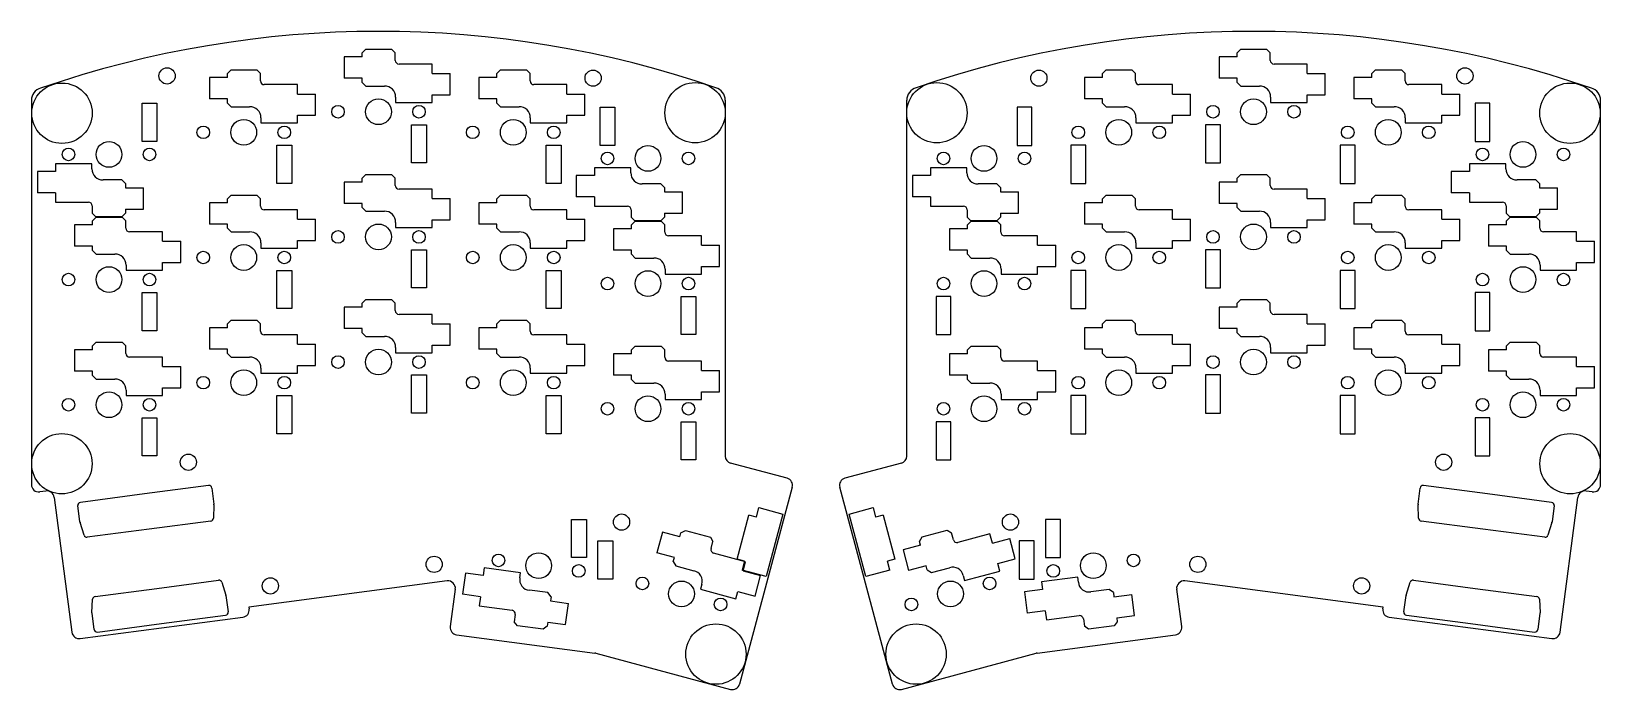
# Model space of a CAD drawing. Extents: x 27 to 240, y -143 to -54.
import ezdxf

# ---------------------------------------------------------------- set-up
doc = ezdxf.new("R2010")
doc.units = 0
doc.layers.add('BLACK', color=7, linetype='CONTINUOUS')

msp = doc.modelspace()

# ---------------------------------------------------------------- linework, layer by layer
at = {"layer": 'BLACK', "linetype": 'CONTINUOUS'}
for p, q in [((72.090122, -56.987962), (69.641322, -56.987962)), ((69.641322, -56.987962), (69.641322, -59.883562)), ((72.090122, -56.450762), (72.590122, -55.950762)), ((72.090122, -56.987962), (72.090122, -56.450762)), ((72.590122, -55.950762), (76.098122, -55.950762)), ((76.098122, -55.950762), (76.598122, -56.450762)), ((76.598122, -57.450762), (76.598122, -56.450762)), ((190.925184, -56.987962), (188.476384, -56.987962)), ((188.476384, -56.987962), (188.476384, -59.883562)), ((190.925184, -56.450762), (191.425184, -55.950762)), ((190.925184, -56.987962), (190.925184, -56.450762)), ((191.425184, -55.950762), (194.933184, -55.950762)), ((194.933184, -55.950762), (195.433184, -56.450762)), ((195.433184, -57.450762), (195.433184, -56.450762)), ((53.790322, -59.250762), (54.290322, -58.750762)), ((53.790322, -59.787962), (53.790322, -59.250762)), ((54.290322, -58.750762), (57.798322, -58.750762)), ((57.798322, -58.750762), (58.298322, -59.250762)), ((58.298322, -60.250762), (58.298322, -59.250762)), ((81.598122, -57.950762), (77.098122, -57.950762)), ((81.598122, -59.223162), (81.598122, -57.950762)), ((81.598122, -59.223162), (84.046922, -59.223162)), ((84.046922, -62.118762), (84.046922, -59.223162)), ((90.389922, -59.250562), (90.889922, -58.750562)), ((90.389922, -59.787762), (90.389922, -59.250562)), ((90.889922, -58.750562), (94.397922, -58.750562)), ((94.397922, -58.750562), (94.897922, -59.250562)), ((94.897922, -60.250562), (94.897922, -59.250562)), ((172.625384, -59.250562), (173.125384, -58.750562)), ((172.625384, -59.787762), (172.625384, -59.250562)), ((173.125384, -58.750562), (176.633384, -58.750562)), ((176.633384, -58.750562), (177.133384, -59.250562)), ((177.133384, -60.250562), (177.133384, -59.250562)), ((200.433184, -57.950762), (195.933184, -57.950762)), ((200.433184, -59.223162), (200.433184, -57.950762)), ((200.433184, -59.223162), (202.881984, -59.223162)), ((202.881984, -62.118762), (202.881984, -59.223162)), ((209.224984, -59.250762), (209.724984, -58.750762)), ((209.224984, -59.787962), (209.224984, -59.250762)), ((209.724984, -58.750762), (213.232984, -58.750762)), ((213.232984, -58.750762), (213.732984, -59.250762)), ((213.732984, -60.250762), (213.732984, -59.250762)), ((53.790322, -59.787962), (51.341522, -59.787962)), ((51.341522, -59.787962), (51.341522, -62.683562)), ((63.298322, -60.750762), (58.798322, -60.750762)), ((63.298322, -62.023162), (63.298322, -60.750762)), ((72.090122, -59.883562), (69.641322, -59.883562)), ((72.090122, -60.458762), (72.090122, -59.883562)), ((72.090122, -60.458762), (72.590122, -60.958762)), ((72.590122, -60.958762), (75.106122, -60.958762)), ((90.389922, -59.787762), (87.941122, -59.787762)), ((87.941122, -59.787762), (87.941122, -62.683362)), ((99.897922, -60.750562), (95.397922, -60.750562)), ((99.897922, -62.022962), (99.897922, -60.750562)), ((172.625384, -59.787762), (170.176584, -59.787762)), ((170.176584, -59.787762), (170.176584, -62.683362)), ((182.133384, -60.750562), (177.633384, -60.750562)), ((182.133384, -62.022962), (182.133384, -60.750562)), ((190.925184, -59.883562), (188.476384, -59.883562)), ((190.925184, -60.458762), (190.925184, -59.883562)), ((190.925184, -60.458762), (191.425184, -60.958762)), ((191.425184, -60.958762), (193.941184, -60.958762)), ((209.224984, -59.787962), (206.776184, -59.787962)), ((206.776184, -59.787962), (206.776184, -62.683562)), ((218.732984, -60.750762), (214.232984, -60.750762)), ((218.732984, -62.023162), (218.732984, -60.750762)), ((27.17178, -62.880072), (27.17178, -115.072025)), ((42.197722, -68.471281), (42.197722, -63.289681)), ((42.197722, -63.289681), (44.229722, -63.289681)), ((44.229722, -63.289681), (44.229722, -68.471281)), ((53.790322, -62.683562), (51.341522, -62.683562)), ((53.790322, -63.258762), (53.790322, -62.683562)), ((53.790322, -63.258762), (54.290322, -63.758762)), ((54.290322, -63.758762), (56.806322, -63.758762)), ((63.298322, -62.023162), (65.747122, -62.023162)), ((65.747122, -64.918762), (65.747122, -62.023162)), ((76.630122, -62.458762), (76.630122, -63.158762)), ((76.630122, -63.158762), (81.598122, -63.158762)), ((81.598122, -63.158762), (81.598122, -62.118762)), ((81.598122, -62.118762), (84.046922, -62.118762)), ((90.389922, -62.683362), (87.941122, -62.683362)), ((90.389922, -63.258562), (90.389922, -62.683362)), ((90.389922, -63.258562), (90.889922, -63.758562)), ((90.889922, -63.758562), (93.405922, -63.758562)), ((99.897922, -62.022962), (102.346722, -62.022962)), ((102.346722, -64.918562), (102.346722, -62.022962)), ((104.396922, -69.010562), (104.396922, -63.828962)), ((104.396922, -63.828962), (106.428922, -63.828962)), ((106.428922, -63.828962), (106.428922, -69.010562)), ((121.395444, -62.880072), (121.395444, -111.193531)), ((146.066662, -111.193531), (146.066662, -62.880072)), ((163.065184, -63.828962), (161.033184, -63.828962)), ((161.033184, -63.828962), (161.033184, -69.010562)), ((163.065184, -69.010562), (163.065184, -63.828962)), ((172.625384, -62.683362), (170.176584, -62.683362)), ((172.625384, -63.258562), (172.625384, -62.683362)), ((172.625384, -63.258562), (173.125384, -63.758562)), ((173.125384, -63.758562), (175.641384, -63.758562)), ((182.133384, -62.022962), (184.582184, -62.022962)), ((184.582184, -64.918562), (184.582184, -62.022962)), ((195.465184, -62.458762), (195.465184, -63.158762)), ((195.465184, -63.158762), (200.433184, -63.158762)), ((200.433184, -63.158762), (200.433184, -62.118762)), ((200.433184, -62.118762), (202.881984, -62.118762)), ((209.224984, -62.683562), (206.776184, -62.683562)), ((209.224984, -63.258762), (209.224984, -62.683562)), ((209.224984, -63.258762), (209.724984, -63.758762)), ((209.724984, -63.758762), (212.240984, -63.758762)), ((218.732984, -62.023162), (221.181784, -62.023162)), ((221.181784, -64.918762), (221.181784, -62.023162)), ((225.264384, -63.289681), (223.232384, -63.289681)), ((223.232384, -63.289681), (223.232384, -68.471281)), ((225.264384, -68.471281), (225.264384, -63.289681)), ((240.290326, -115.072025), (240.290326, -62.880072)), ((58.330322, -65.258762), (58.330322, -65.958762)), ((58.330322, -65.958762), (63.298322, -65.958762)), ((63.298322, -65.958762), (63.298322, -64.918762)), ((63.298322, -64.918762), (65.747122, -64.918762)), ((94.929922, -65.258562), (94.929922, -65.958562)), ((94.929922, -65.958562), (99.897922, -65.958562)), ((99.897922, -65.958562), (99.897922, -64.918562)), ((99.897922, -64.918562), (102.346722, -64.918562)), ((177.165384, -65.258562), (177.165384, -65.958562)), ((177.165384, -65.958562), (182.133384, -65.958562)), ((182.133384, -65.958562), (182.133384, -64.918562)), ((182.133384, -64.918562), (184.582184, -64.918562)), ((213.764984, -65.258762), (213.764984, -65.958762)), ((213.764984, -65.958762), (218.732984, -65.958762)), ((218.732984, -65.958762), (218.732984, -64.918762)), ((218.732984, -64.918762), (221.181784, -64.918762)), ((78.797322, -66.189362), (80.829322, -66.189362)), ((78.797322, -71.370962), (78.797322, -66.189362)), ((80.829322, -66.189362), (80.829322, -71.370962)), ((188.664784, -66.189362), (186.632784, -66.189362)), ((186.632784, -66.189362), (186.632784, -71.370962)), ((188.664784, -71.370962), (188.664784, -66.189362)), ((44.229722, -68.471281), (42.197722, -68.471281)), ((60.497522, -68.989362), (62.529522, -68.989362)), ((60.497522, -74.170962), (60.497522, -68.989362)), ((62.529522, -68.989362), (62.529522, -74.170962)), ((97.097322, -68.989162), (99.129322, -68.989162)), ((97.097322, -74.170762), (97.097322, -68.989162)), ((99.129322, -68.989162), (99.129322, -74.170762)), ((106.428922, -69.010562), (104.396922, -69.010562)), ((161.033184, -69.010562), (163.065184, -69.010562)), ((170.364784, -68.989162), (168.332784, -68.989162)), ((168.332784, -68.989162), (168.332784, -74.170762)), ((170.364784, -74.170762), (170.364784, -68.989162)), ((206.964584, -68.989362), (204.932584, -68.989362)), ((204.932584, -68.989362), (204.932584, -74.170962)), ((206.964584, -74.170962), (206.964584, -68.989362)), ((223.232384, -68.471281), (225.264384, -68.471281)), ((35.397322, -71.501562), (30.429322, -71.501562)), ((30.429322, -71.501562), (30.429322, -72.541562)), ((35.397322, -72.201562), (35.397322, -71.501562)), ((80.829322, -71.370962), (78.797322, -71.370962)), ((108.596522, -72.041162), (103.628522, -72.041162)), ((103.628522, -72.041162), (103.628522, -73.081162)), ((108.596522, -72.741162), (108.596522, -72.041162)), ((154.232384, -72.041162), (149.264384, -72.041162)), ((149.264384, -72.041162), (149.264384, -73.081162)), ((154.232384, -72.741162), (154.232384, -72.041162)), ((186.632784, -71.370962), (188.664784, -71.370962)), ((227.431584, -71.501562), (222.463584, -71.501562)), ((222.463584, -71.501562), (222.463584, -72.541562)), ((227.431584, -72.201562), (227.431584, -71.501562)), ((30.429322, -72.541562), (27.980522, -72.541562)), ((27.980522, -72.541562), (27.980522, -75.437162)), ((39.437322, -73.701562), (36.921322, -73.701562)), ((39.937322, -74.201562), (39.437322, -73.701562)), ((39.937322, -74.201562), (39.937322, -74.776762)), ((62.529522, -74.170962), (60.497522, -74.170962)), ((72.090122, -73.987962), (69.641322, -73.987962)), ((69.641322, -73.987962), (69.641322, -76.883562)), ((72.090122, -73.450762), (72.590122, -72.950762)), ((72.090122, -73.987962), (72.090122, -73.450762)), ((72.590122, -72.950762), (76.098122, -72.950762)), ((76.098122, -72.950762), (76.598122, -73.450762)), ((76.598122, -74.450762), (76.598122, -73.450762)), ((99.129322, -74.170762), (97.097322, -74.170762)), ((103.628522, -73.081162), (101.179722, -73.081162)), ((101.179722, -73.081162), (101.179722, -75.976762)), ((112.636522, -74.241162), (110.120522, -74.241162)), ((113.136522, -74.741162), (112.636522, -74.241162)), ((149.264384, -73.081162), (146.815584, -73.081162)), ((146.815584, -73.081162), (146.815584, -75.976762)), ((158.272384, -74.241162), (155.756384, -74.241162)), ((158.772384, -74.741162), (158.272384, -74.241162)), ((168.332784, -74.170762), (170.364784, -74.170762)), ((190.925184, -73.987962), (188.476384, -73.987962)), ((188.476384, -73.987962), (188.476384, -76.883562)), ((190.925184, -73.450762), (191.425184, -72.950762)), ((190.925184, -73.987962), (190.925184, -73.450762)), ((191.425184, -72.950762), (194.933184, -72.950762)), ((194.933184, -72.950762), (195.433184, -73.450762)), ((195.433184, -74.450762), (195.433184, -73.450762)), ((204.932584, -74.170962), (206.964584, -74.170962)), ((222.463584, -72.541562), (220.014784, -72.541562)), ((220.014784, -72.541562), (220.014784, -75.437162)), ((231.471584, -73.701562), (228.955584, -73.701562)), ((231.971584, -74.201562), (231.471584, -73.701562)), ((231.971584, -74.201562), (231.971584, -74.776762)), ((30.429322, -75.437162), (27.980522, -75.437162)), ((30.429322, -75.437162), (30.429322, -76.709562)), ((30.429322, -76.709562), (34.929322, -76.709562)), ((39.937322, -74.776762), (42.386122, -74.776762)), ((42.386122, -77.672362), (42.386122, -74.776762)), ((53.790322, -76.250762), (54.290322, -75.750762)), ((53.790322, -76.787962), (53.790322, -76.250762)), ((54.290322, -75.750762), (57.798322, -75.750762)), ((57.798322, -75.750762), (58.298322, -76.250762)), ((58.298322, -77.250762), (58.298322, -76.250762)), ((81.598122, -74.950762), (77.098122, -74.950762)), ((81.598122, -76.223162), (81.598122, -74.950762)), ((81.598122, -76.223162), (84.046922, -76.223162)), ((84.046922, -79.118762), (84.046922, -76.223162)), ((90.389922, -76.250762), (90.889922, -75.750762)), ((90.389922, -76.787962), (90.389922, -76.250762)), ((90.889922, -75.750762), (94.397922, -75.750762)), ((94.397922, -75.750762), (94.897922, -76.250762)), ((94.897922, -77.250762), (94.897922, -76.250762)), ((103.628522, -75.976762), (101.179722, -75.976762)), ((103.628522, -75.976762), (103.628522, -77.249162)), ((113.136522, -74.741162), (113.136522, -75.316362)), ((113.136522, -75.316362), (115.585322, -75.316362)), ((115.585322, -78.211962), (115.585322, -75.316362)), ((149.264384, -75.976762), (146.815584, -75.976762)), ((149.264384, -75.976762), (149.264384, -77.249162)), ((158.772384, -74.741162), (158.772384, -75.316362)), ((158.772384, -75.316362), (161.221184, -75.316362)), ((161.221184, -78.211962), (161.221184, -75.316362)), ((172.625384, -76.250762), (173.125384, -75.750762)), ((172.625384, -76.787962), (172.625384, -76.250762)), ((173.125384, -75.750762), (176.633384, -75.750762)), ((176.633384, -75.750762), (177.133384, -76.250762)), ((177.133384, -77.250762), (177.133384, -76.250762)), ((200.433184, -74.950762), (195.933184, -74.950762)), ((200.433184, -76.223162), (200.433184, -74.950762)), ((200.433184, -76.223162), (202.881984, -76.223162)), ((202.881984, -79.118762), (202.881984, -76.223162)), ((209.224984, -76.250762), (209.724984, -75.750762)), ((209.224984, -76.787962), (209.224984, -76.250762)), ((209.724984, -75.750762), (213.232984, -75.750762)), ((213.232984, -75.750762), (213.732984, -76.250762)), ((213.732984, -77.250762), (213.732984, -76.250762)), ((222.463584, -75.437162), (220.014784, -75.437162)), ((222.463584, -75.437162), (222.463584, -76.709562)), ((222.463584, -76.709562), (226.963584, -76.709562)), ((231.971584, -74.776762), (234.420384, -74.776762)), ((234.420384, -77.672362), (234.420384, -74.776762)), ((35.429322, -77.209562), (35.429322, -78.209562)), ((35.929322, -78.709562), (35.429322, -78.209562)), ((35.490522, -79.250562), (35.990522, -78.750562)), ((39.437322, -78.709562), (35.929322, -78.709562)), ((35.990522, -78.750562), (39.498522, -78.750562)), ((39.937322, -78.209562), (39.437322, -78.709562)), ((39.498522, -78.750562), (39.998522, -79.250562)), ((39.937322, -77.672362), (42.386122, -77.672362)), ((39.937322, -77.672362), (39.937322, -78.209562)), ((53.790322, -76.787962), (51.341522, -76.787962)), ((51.341522, -76.787962), (51.341522, -79.683562)), ((63.298322, -77.750762), (58.798322, -77.750762)), ((63.298322, -79.023162), (63.298322, -77.750762)), ((72.090122, -76.883562), (69.641322, -76.883562)), ((72.090122, -77.458762), (72.090122, -76.883562)), ((72.090122, -77.458762), (72.590122, -77.958762)), ((72.590122, -77.958762), (75.106122, -77.958762)), ((90.389922, -76.787962), (87.941122, -76.787962)), ((87.941122, -76.787962), (87.941122, -79.683562)), ((99.897922, -77.750762), (95.397922, -77.750762)), ((99.897922, -79.023162), (99.897922, -77.750762)), ((103.628522, -77.249162), (108.128522, -77.249162)), ((108.628522, -77.749162), (108.628522, -78.749162)), ((109.128522, -79.249162), (108.628522, -78.749162)), ((113.136522, -78.749162), (112.636522, -79.249162)), ((113.136522, -78.211962), (115.585322, -78.211962)), ((113.136522, -78.211962), (113.136522, -78.749162)), ((149.264384, -77.249162), (153.764384, -77.249162)), ((154.264384, -77.749162), (154.264384, -78.749162)), ((154.764384, -79.249162), (154.264384, -78.749162)), ((158.772384, -78.749162), (158.272384, -79.249162)), ((158.772384, -78.211962), (161.221184, -78.211962)), ((158.772384, -78.211962), (158.772384, -78.749162)), ((172.625384, -76.787962), (170.176584, -76.787962)), ((170.176584, -76.787962), (170.176584, -79.683562)), ((182.133384, -77.750762), (177.633384, -77.750762)), ((182.133384, -79.023162), (182.133384, -77.750762)), ((190.925184, -76.883562), (188.476384, -76.883562)), ((190.925184, -77.458762), (190.925184, -76.883562)), ((190.925184, -77.458762), (191.425184, -77.958762)), ((191.425184, -77.958762), (193.941184, -77.958762)), ((209.224984, -76.787962), (206.776184, -76.787962)), ((206.776184, -76.787962), (206.776184, -79.683562)), ((218.732984, -77.750762), (214.232984, -77.750762)), ((218.732984, -79.023162), (218.732984, -77.750762)), ((227.463584, -77.209562), (227.463584, -78.209562)), ((227.963584, -78.709562), (227.463584, -78.209562)), ((227.524784, -79.250562), (228.024784, -78.750562)), ((231.471584, -78.709562), (227.963584, -78.709562)), ((228.024784, -78.750562), (231.532784, -78.750562)), ((231.971584, -78.209562), (231.471584, -78.709562)), ((231.532784, -78.750562), (232.032784, -79.250562)), ((231.971584, -77.672362), (234.420384, -77.672362)), ((231.971584, -77.672362), (231.971584, -78.209562)), ((35.490522, -79.787762), (33.041722, -79.787762)), ((33.041722, -79.787762), (33.041722, -82.683362)), ((35.490522, -79.787762), (35.490522, -79.250562)), ((39.998522, -80.250562), (39.998522, -79.250562)), ((44.998522, -80.750562), (40.498522, -80.750562)), ((44.998522, -82.022962), (44.998522, -80.750562)), ((53.790322, -79.683562), (51.341522, -79.683562)), ((53.790322, -80.258762), (53.790322, -79.683562)), ((53.790322, -80.258762), (54.290322, -80.758762)), ((54.290322, -80.758762), (56.806322, -80.758762)), ((63.298322, -79.023162), (65.747122, -79.023162)), ((65.747122, -81.918762), (65.747122, -79.023162)), ((76.630122, -79.458762), (76.630122, -80.158762)), ((76.630122, -80.158762), (81.598122, -80.158762)), ((81.598122, -80.158762), (81.598122, -79.118762)), ((81.598122, -79.118762), (84.046922, -79.118762)), ((90.389922, -79.683562), (87.941122, -79.683562)), ((90.389922, -80.258762), (90.389922, -79.683562)), ((90.389922, -80.258762), (90.889922, -80.758762)), ((90.889922, -80.758762), (93.405922, -80.758762)), ((99.897922, -79.023162), (102.346722, -79.023162)), ((102.346722, -81.918762), (102.346722, -79.023162)), ((108.689722, -80.327562), (106.240922, -80.327562)), ((106.240922, -80.327562), (106.240922, -83.223162)), ((108.689722, -79.790362), (109.189722, -79.290362)), ((108.689722, -80.327562), (108.689722, -79.790362)), ((112.636522, -79.249162), (109.128522, -79.249162)), ((109.189722, -79.290362), (112.697722, -79.290362)), ((112.697722, -79.290362), (113.197722, -79.790362)), ((113.197722, -80.790362), (113.197722, -79.790362)), ((154.325584, -80.327562), (151.876784, -80.327562)), ((151.876784, -80.327562), (151.876784, -83.223162)), ((154.325584, -79.790362), (154.825584, -79.290362)), ((154.325584, -80.327562), (154.325584, -79.790362)), ((158.272384, -79.249162), (154.764384, -79.249162)), ((154.825584, -79.290362), (158.333584, -79.290362)), ((158.333584, -79.290362), (158.833584, -79.790362)), ((158.833584, -80.790362), (158.833584, -79.790362)), ((172.625384, -79.683562), (170.176584, -79.683562)), ((172.625384, -80.258762), (172.625384, -79.683562)), ((172.625384, -80.258762), (173.125384, -80.758762)), ((173.125384, -80.758762), (175.641384, -80.758762)), ((182.133384, -79.023162), (184.582184, -79.023162)), ((184.582184, -81.918762), (184.582184, -79.023162)), ((195.465184, -79.458762), (195.465184, -80.158762)), ((195.465184, -80.158762), (200.433184, -80.158762)), ((200.433184, -80.158762), (200.433184, -79.118762)), ((200.433184, -79.118762), (202.881984, -79.118762)), ((209.224984, -79.683562), (206.776184, -79.683562)), ((209.224984, -80.258762), (209.224984, -79.683562)), ((209.224984, -80.258762), (209.724984, -80.758762)), ((209.724984, -80.758762), (212.240984, -80.758762)), ((218.732984, -79.023162), (221.181784, -79.023162)), ((221.181784, -81.918762), (221.181784, -79.023162)), ((227.524784, -79.787762), (225.075984, -79.787762)), ((225.075984, -79.787762), (225.075984, -82.683362)), ((227.524784, -79.787762), (227.524784, -79.250562)), ((232.032784, -80.250562), (232.032784, -79.250562)), ((237.032784, -80.750562), (232.532784, -80.750562)), ((237.032784, -82.022962), (237.032784, -80.750562)), ((35.490522, -82.683362), (33.041722, -82.683362)), ((35.490522, -83.258562), (35.490522, -82.683362)), ((44.998522, -82.022962), (47.447322, -82.022962)), ((47.447322, -84.918562), (47.447322, -82.022962)), ((58.330322, -82.258762), (58.330322, -82.958762)), ((58.330322, -82.958762), (63.298322, -82.958762)), ((63.298322, -82.958762), (63.298322, -81.918762)), ((63.298322, -81.918762), (65.747122, -81.918762)), ((94.929922, -82.258762), (94.929922, -82.958762)), ((94.929922, -82.958762), (99.897922, -82.958762)), ((99.897922, -82.958762), (99.897922, -81.918762)), ((99.897922, -81.918762), (102.346722, -81.918762)), ((118.197722, -81.290362), (113.697722, -81.290362)), ((118.197722, -82.562762), (118.197722, -81.290362)), ((118.197722, -82.562762), (120.646522, -82.562762)), ((120.646522, -85.458362), (120.646522, -82.562762)), ((163.833584, -81.290362), (159.333584, -81.290362)), ((163.833584, -82.562762), (163.833584, -81.290362)), ((163.833584, -82.562762), (166.282384, -82.562762)), ((166.282384, -85.458362), (166.282384, -82.562762)), ((177.165384, -82.258762), (177.165384, -82.958762)), ((177.165384, -82.958762), (182.133384, -82.958762)), ((182.133384, -82.958762), (182.133384, -81.918762)), ((182.133384, -81.918762), (184.582184, -81.918762)), ((213.764984, -82.258762), (213.764984, -82.958762)), ((213.764984, -82.958762), (218.732984, -82.958762)), ((218.732984, -82.958762), (218.732984, -81.918762)), ((218.732984, -81.918762), (221.181784, -81.918762)), ((227.524784, -82.683362), (225.075984, -82.683362)), ((227.524784, -83.258562), (227.524784, -82.683362)), ((237.032784, -82.022962), (239.481584, -82.022962)), ((239.481584, -84.918562), (239.481584, -82.022962)), ((35.490522, -83.258562), (35.990522, -83.758562)), ((35.990522, -83.758562), (38.506522, -83.758562)), ((44.998522, -85.958562), (44.998522, -84.918562)), ((44.998522, -84.918562), (47.447322, -84.918562)), ((78.797322, -83.189362), (80.829322, -83.189362)), ((78.797322, -88.370962), (78.797322, -83.189362)), ((80.829322, -83.189362), (80.829322, -88.370962)), ((108.689722, -83.223162), (106.240922, -83.223162)), ((108.689722, -83.798362), (108.689722, -83.223162)), ((108.689722, -83.798362), (109.189722, -84.298362)), ((109.189722, -84.298362), (111.705722, -84.298362)), ((154.325584, -83.223162), (151.876784, -83.223162)), ((154.325584, -83.798362), (154.325584, -83.223162)), ((154.325584, -83.798362), (154.825584, -84.298362)), ((154.825584, -84.298362), (157.341584, -84.298362)), ((188.664784, -83.189362), (186.632784, -83.189362)), ((186.632784, -83.189362), (186.632784, -88.370962)), ((188.664784, -88.370962), (188.664784, -83.189362)), ((227.524784, -83.258562), (228.024784, -83.758562)), ((228.024784, -83.758562), (230.540784, -83.758562)), ((237.032784, -85.958562), (237.032784, -84.918562)), ((237.032784, -84.918562), (239.481584, -84.918562)), ((40.030522, -85.258562), (40.030522, -85.958562)), ((40.030522, -85.958562), (44.998522, -85.958562)), ((60.497522, -85.989362), (62.529522, -85.989362)), ((60.497522, -91.170962), (60.497522, -85.989362)), ((62.529522, -85.989362), (62.529522, -91.170962)), ((97.097322, -85.989362), (99.129322, -85.989362)), ((97.097322, -91.170962), (97.097322, -85.989362)), ((99.129322, -85.989362), (99.129322, -91.170962)), ((113.229722, -85.798362), (113.229722, -86.498362)), ((113.229722, -86.498362), (118.197722, -86.498362)), ((118.197722, -86.498362), (118.197722, -85.458362)), ((118.197722, -85.458362), (120.646522, -85.458362)), ((158.865584, -85.798362), (158.865584, -86.498362)), ((158.865584, -86.498362), (163.833584, -86.498362)), ((163.833584, -86.498362), (163.833584, -85.458362)), ((163.833584, -85.458362), (166.282384, -85.458362)), ((170.364784, -85.989362), (168.332784, -85.989362)), ((168.332784, -85.989362), (168.332784, -91.170962)), ((170.364784, -91.170962), (170.364784, -85.989362)), ((206.964584, -85.989362), (204.932584, -85.989362)), ((204.932584, -85.989362), (204.932584, -91.170962)), ((206.964584, -91.170962), (206.964584, -85.989362)), ((232.064784, -85.258562), (232.064784, -85.958562)), ((232.064784, -85.958562), (237.032784, -85.958562)), ((42.197722, -88.989362), (44.229722, -88.989362)), ((42.197722, -94.170962), (42.197722, -88.989362)), ((44.229722, -88.989362), (44.229722, -94.170962)), ((80.829322, -88.370962), (78.797322, -88.370962)), ((186.632784, -88.370962), (188.664784, -88.370962)), ((225.264384, -88.989362), (223.232384, -88.989362)), ((223.232384, -88.989362), (223.232384, -94.170962)), ((225.264384, -94.170962), (225.264384, -88.989362)), ((62.529522, -91.170962), (60.497522, -91.170962)), ((72.090122, -90.987962), (69.641322, -90.987962)), ((69.641322, -90.987962), (69.641322, -93.883562)), ((72.090122, -90.450762), (72.590122, -89.950762)), ((72.090122, -90.987962), (72.090122, -90.450762)), ((72.590122, -89.950762), (76.098122, -89.950762)), ((76.098122, -89.950762), (76.598122, -90.450762)), ((76.598122, -91.450762), (76.598122, -90.450762)), ((99.129322, -91.170962), (97.097322, -91.170962)), ((115.396922, -89.528962), (117.428922, -89.528962)), ((115.396922, -94.710562), (115.396922, -89.528962)), ((117.428922, -89.528962), (117.428922, -94.710562)), ((152.065184, -89.528962), (150.033184, -89.528962)), ((150.033184, -89.528962), (150.033184, -94.710562)), ((152.065184, -94.710562), (152.065184, -89.528962)), ((168.332784, -91.170962), (170.364784, -91.170962)), ((190.925184, -90.987962), (188.476384, -90.987962)), ((188.476384, -90.987962), (188.476384, -93.883562)), ((190.925184, -90.450762), (191.425184, -89.950762)), ((190.925184, -90.987962), (190.925184, -90.450762)), ((191.425184, -89.950762), (194.933184, -89.950762)), ((194.933184, -89.950762), (195.433184, -90.450762)), ((195.433184, -91.450762), (195.433184, -90.450762)), ((204.932584, -91.170962), (206.964584, -91.170962)), ((53.790322, -93.250762), (54.290322, -92.750762)), ((53.790322, -93.787962), (53.790322, -93.250762)), ((54.290322, -92.750762), (57.798322, -92.750762)), ((57.798322, -92.750762), (58.298322, -93.250762)), ((58.298322, -94.250762), (58.298322, -93.250762)), ((81.598122, -91.950762), (77.098122, -91.950762)), ((81.598122, -93.223162), (81.598122, -91.950762)), ((81.598122, -93.223162), (84.046922, -93.223162)), ((84.046922, -96.118762), (84.046922, -93.223162)), ((90.389922, -93.250762), (90.889922, -92.750762)), ((90.389922, -93.787962), (90.389922, -93.250762)), ((90.889922, -92.750762), (94.397922, -92.750762)), ((94.397922, -92.750762), (94.897922, -93.250762)), ((94.897922, -94.250762), (94.897922, -93.250762)), ((172.625384, -93.250762), (173.125384, -92.750762)), ((172.625384, -93.787962), (172.625384, -93.250762)), ((173.125384, -92.750762), (176.633384, -92.750762)), ((176.633384, -92.750762), (177.133384, -93.250762)), ((177.133384, -94.250762), (177.133384, -93.250762)), ((200.433184, -91.950762), (195.933184, -91.950762)), ((200.433184, -93.223162), (200.433184, -91.950762)), ((200.433184, -93.223162), (202.881984, -93.223162)), ((202.881984, -96.118762), (202.881984, -93.223162)), ((209.224984, -93.250762), (209.724984, -92.750762)), ((209.224984, -93.787962), (209.224984, -93.250762)), ((209.724984, -92.750762), (213.232984, -92.750762)), ((213.232984, -92.750762), (213.732984, -93.250762)), ((213.732984, -94.250762), (213.732984, -93.250762)), ((35.490522, -96.250562), (35.990522, -95.750562)), ((35.990522, -95.750562), (39.498522, -95.750562)), ((39.498522, -95.750562), (39.998522, -96.250562)), ((44.229722, -94.170962), (42.197722, -94.170962)), ((53.790322, -93.787962), (51.341522, -93.787962)), ((51.341522, -93.787962), (51.341522, -96.683562)), ((63.298322, -94.750762), (58.798322, -94.750762)), ((63.298322, -96.023162), (63.298322, -94.750762)), ((72.090122, -93.883562), (69.641322, -93.883562)), ((72.090122, -94.458762), (72.090122, -93.883562)), ((72.090122, -94.458762), (72.590122, -94.958762)), ((72.590122, -94.958762), (75.106122, -94.958762)), ((90.389922, -93.787962), (87.941122, -93.787962)), ((87.941122, -93.787962), (87.941122, -96.683562)), ((99.897922, -94.750762), (95.397922, -94.750762)), ((99.897922, -96.023162), (99.897922, -94.750762)), ((117.428922, -94.710562), (115.396922, -94.710562)), ((150.033184, -94.710562), (152.065184, -94.710562)), ((172.625384, -93.787962), (170.176584, -93.787962)), ((170.176584, -93.787962), (170.176584, -96.683562)), ((182.133384, -94.750762), (177.633384, -94.750762)), ((182.133384, -96.023162), (182.133384, -94.750762)), ((190.925184, -93.883562), (188.476384, -93.883562)), ((190.925184, -94.458762), (190.925184, -93.883562)), ((190.925184, -94.458762), (191.425184, -94.958762)), ((191.425184, -94.958762), (193.941184, -94.958762)), ((209.224984, -93.787962), (206.776184, -93.787962)), ((206.776184, -93.787962), (206.776184, -96.683562)), ((218.732984, -94.750762), (214.232984, -94.750762)), ((218.732984, -96.023162), (218.732984, -94.750762)), ((223.232384, -94.170962), (225.264384, -94.170962)), ((227.524784, -96.250562), (228.024784, -95.750562)), ((228.024784, -95.750562), (231.532784, -95.750562)), ((231.532784, -95.750562), (232.032784, -96.250562)), ((35.490522, -96.787762), (33.041722, -96.787762)), ((33.041722, -96.787762), (33.041722, -99.683362)), ((35.490522, -96.787762), (35.490522, -96.250562)), ((39.998522, -97.250562), (39.998522, -96.250562)), ((44.998522, -97.750562), (40.498522, -97.750562)), ((44.998522, -99.022962), (44.998522, -97.750562)), ((53.790322, -96.683562), (51.341522, -96.683562)), ((53.790322, -97.258762), (53.790322, -96.683562)), ((53.790322, -97.258762), (54.290322, -97.758762)), ((54.290322, -97.758762), (56.806322, -97.758762)), ((63.298322, -96.023162), (65.747122, -96.023162)), ((65.747122, -98.918762), (65.747122, -96.023162)), ((76.630122, -96.458762), (76.630122, -97.158762)), ((76.630122, -97.158762), (81.598122, -97.158762)), ((81.598122, -97.158762), (81.598122, -96.118762)), ((81.598122, -96.118762), (84.046922, -96.118762)), ((90.389922, -96.683562), (87.941122, -96.683562)), ((90.389922, -97.258762), (90.389922, -96.683562)), ((90.389922, -97.258762), (90.889922, -97.758762)), ((90.889922, -97.758762), (93.405922, -97.758762)), ((99.897922, -96.023162), (102.346722, -96.023162)), ((102.346722, -98.918762), (102.346722, -96.023162)), ((108.689722, -97.327562), (106.240922, -97.327562)), ((106.240922, -97.327562), (106.240922, -100.223162)), ((108.689722, -96.790362), (109.189722, -96.290362)), ((108.689722, -97.327562), (108.689722, -96.790362)), ((109.189722, -96.290362), (112.697722, -96.290362)), ((112.697722, -96.290362), (113.197722, -96.790362)), ((113.197722, -97.790362), (113.197722, -96.790362)), ((154.325584, -97.327562), (151.876784, -97.327562)), ((151.876784, -97.327562), (151.876784, -100.223162)), ((154.325584, -96.790362), (154.825584, -96.290362)), ((154.325584, -97.327562), (154.325584, -96.790362)), ((154.825584, -96.290362), (158.333584, -96.290362)), ((158.333584, -96.290362), (158.833584, -96.790362)), ((158.833584, -97.790362), (158.833584, -96.790362)), ((172.625384, -96.683562), (170.176584, -96.683562)), ((172.625384, -97.258762), (172.625384, -96.683562)), ((172.625384, -97.258762), (173.125384, -97.758762)), ((173.125384, -97.758762), (175.641384, -97.758762)), ((182.133384, -96.023162), (184.582184, -96.023162)), ((184.582184, -98.918762), (184.582184, -96.023162)), ((195.465184, -96.458762), (195.465184, -97.158762)), ((195.465184, -97.158762), (200.433184, -97.158762)), ((200.433184, -97.158762), (200.433184, -96.118762)), ((200.433184, -96.118762), (202.881984, -96.118762)), ((209.224984, -96.683562), (206.776184, -96.683562)), ((209.224984, -97.258762), (209.224984, -96.683562)), ((209.224984, -97.258762), (209.724984, -97.758762)), ((209.724984, -97.758762), (212.240984, -97.758762)), ((218.732984, -96.023162), (221.181784, -96.023162)), ((221.181784, -98.918762), (221.181784, -96.023162)), ((227.524784, -96.787762), (225.075984, -96.787762)), ((225.075984, -96.787762), (225.075984, -99.683362)), ((227.524784, -96.787762), (227.524784, -96.250562)), ((232.032784, -97.250562), (232.032784, -96.250562)), ((237.032784, -97.750562), (232.532784, -97.750562)), ((237.032784, -99.022962), (237.032784, -97.750562)), ((35.490522, -99.683362), (33.041722, -99.683362)), ((35.490522, -100.258562), (35.490522, -99.683362)), ((44.998522, -99.022962), (47.447322, -99.022962)), ((47.447322, -101.918562), (47.447322, -99.022962)), ((58.330322, -99.258762), (58.330322, -99.958762)), ((58.330322, -99.958762), (63.298322, -99.958762)), ((63.298322, -99.958762), (63.298322, -98.918762)), ((63.298322, -98.918762), (65.747122, -98.918762)), ((94.929922, -99.258762), (94.929922, -99.958762)), ((94.929922, -99.958762), (99.897922, -99.958762)), ((99.897922, -99.958762), (99.897922, -98.918762)), ((99.897922, -98.918762), (102.346722, -98.918762)), ((118.197722, -98.290362), (113.697722, -98.290362)), ((118.197722, -99.562762), (118.197722, -98.290362)), ((118.197722, -99.562762), (120.646522, -99.562762)), ((120.646522, -102.458362), (120.646522, -99.562762)), ((163.833584, -98.290362), (159.333584, -98.290362)), ((163.833584, -99.562762), (163.833584, -98.290362)), ((163.833584, -99.562762), (166.282384, -99.562762)), ((166.282384, -102.458362), (166.282384, -99.562762)), ((177.165384, -99.258762), (177.165384, -99.958762)), ((177.165384, -99.958762), (182.133384, -99.958762)), ((182.133384, -99.958762), (182.133384, -98.918762)), ((182.133384, -98.918762), (184.582184, -98.918762)), ((213.764984, -99.258762), (213.764984, -99.958762)), ((213.764984, -99.958762), (218.732984, -99.958762)), ((218.732984, -99.958762), (218.732984, -98.918762)), ((218.732984, -98.918762), (221.181784, -98.918762)), ((227.524784, -99.683362), (225.075984, -99.683362)), ((227.524784, -100.258562), (227.524784, -99.683362)), ((237.032784, -99.022962), (239.481584, -99.022962)), ((239.481584, -101.918562), (239.481584, -99.022962)), ((35.490522, -100.258562), (35.990522, -100.758562)), ((35.990522, -100.758562), (38.506522, -100.758562)), ((40.030522, -102.258562), (40.030522, -102.958562)), ((44.998522, -102.958562), (44.998522, -101.918562)), ((44.998522, -101.918562), (47.447322, -101.918562)), ((78.797322, -100.189362), (80.829322, -100.189362)), ((78.797322, -105.370962), (78.797322, -100.189362)), ((80.829322, -100.189362), (80.829322, -105.370962)), ((108.689722, -100.223162), (106.240922, -100.223162)), ((108.689722, -100.798362), (108.689722, -100.223162)), ((108.689722, -100.798362), (109.189722, -101.298362)), ((109.189722, -101.298362), (111.705722, -101.298362)), ((154.325584, -100.223162), (151.876784, -100.223162)), ((154.325584, -100.798362), (154.325584, -100.223162)), ((154.325584, -100.798362), (154.825584, -101.298362)), ((154.825584, -101.298362), (157.341584, -101.298362)), ((188.664784, -100.189362), (186.632784, -100.189362)), ((186.632784, -100.189362), (186.632784, -105.370962)), ((188.664784, -105.370962), (188.664784, -100.189362)), ((227.524784, -100.258562), (228.024784, -100.758562)), ((228.024784, -100.758562), (230.540784, -100.758562)), ((232.064784, -102.258562), (232.064784, -102.958562)), ((237.032784, -102.958562), (237.032784, -101.918562)), ((237.032784, -101.918562), (239.481584, -101.918562)), ((40.030522, -102.958562), (44.998522, -102.958562)), ((60.497522, -102.989362), (62.529522, -102.989362)), ((60.497522, -108.170962), (60.497522, -102.989362)), ((62.529522, -102.989362), (62.529522, -108.170962)), ((97.097322, -102.989362), (99.129322, -102.989362)), ((97.097322, -108.170962), (97.097322, -102.989362)), ((99.129322, -102.989362), (99.129322, -108.170962)), ((113.229722, -102.798362), (113.229722, -103.498362)), ((113.229722, -103.498362), (118.197722, -103.498362)), ((118.197722, -103.498362), (118.197722, -102.458362)), ((118.197722, -102.458362), (120.646522, -102.458362)), ((158.865584, -102.798362), (158.865584, -103.498362)), ((158.865584, -103.498362), (163.833584, -103.498362)), ((163.833584, -103.498362), (163.833584, -102.458362)), ((163.833584, -102.458362), (166.282384, -102.458362)), ((170.364784, -102.989362), (168.332784, -102.989362)), ((168.332784, -102.989362), (168.332784, -108.170962)), ((170.364784, -108.170962), (170.364784, -102.989362)), ((206.964584, -102.989362), (204.932584, -102.989362)), ((204.932584, -102.989362), (204.932584, -108.170962)), ((206.964584, -108.170962), (206.964584, -102.989362)), ((232.064784, -102.958562), (237.032784, -102.958562)), ((42.197722, -105.989362), (44.229722, -105.989362)), ((42.197722, -111.170962), (42.197722, -105.989362)), ((44.229722, -105.989362), (44.229722, -111.170962)), ((80.829322, -105.370962), (78.797322, -105.370962)), ((115.396922, -106.528962), (117.428922, -106.528962)), ((115.396922, -111.710562), (115.396922, -106.528962)), ((117.428922, -106.528962), (117.428922, -111.710562)), ((152.065184, -106.528962), (150.033184, -106.528962)), ((150.033184, -106.528962), (150.033184, -111.710562)), ((152.065184, -111.710562), (152.065184, -106.528962)), ((186.632784, -105.370962), (188.664784, -105.370962)), ((225.264384, -105.989362), (223.232384, -105.989362)), ((223.232384, -105.989362), (223.232384, -111.170962)), ((225.264384, -111.170962), (225.264384, -105.989362)), ((62.529522, -108.170962), (60.497522, -108.170962)), ((99.129322, -108.170962), (97.097322, -108.170962)), ((168.332784, -108.170962), (170.364784, -108.170962)), ((204.932584, -108.170962), (206.964584, -108.170962)), ((44.229722, -111.170962), (42.197722, -111.170962)), ((117.428922, -111.710562), (115.396922, -111.710562)), ((129.802122, -114.21342), (122.136625, -112.159457)), ((145.325481, -112.159457), (137.659984, -114.21342)), ((150.033184, -111.710562), (152.065184, -111.710562)), ((223.232384, -111.170962), (225.264384, -111.170962)), ((29.154251, -115.951309), (28.302306, -116.06347)), ((30.276277, -116.812646), (32.680449, -135.133862)), ((42.527269, -116.342609), (33.825358, -117.488237)), ((51.229181, -115.19698), (42.527269, -116.342609)), ((51.677969, -115.541348), (51.969301, -117.754229)), ((130.509289, -115.437939), (123.343107, -142.182493)), ((144.118999, -142.182493), (136.952817, -115.437939)), ((215.492805, -117.754229), (215.784137, -115.541348)), ((224.934837, -116.342609), (216.232925, -115.19698)), ((233.636748, -117.488237), (224.934837, -116.342609)), ((234.781657, -135.133862), (237.185829, -116.812646)), ((239.1598, -116.06347), (238.307855, -115.951309)), ((33.772322, -120.149907), (33.48099, -117.937025)), ((51.97234, -117.823943), (51.892623, -119.643942)), ((123.006207, -125.192879), (124.607882, -119.215343)), ((125.638332, -119.491452), (124.607882, -119.215343)), ((125.638332, -119.491452), (125.982872, -118.205611)), ((125.982872, -118.205611), (129.221428, -119.07338)), ((129.221428, -119.07338), (126.94382, -127.573527)), ((138.240678, -119.07338), (141.479234, -118.205611)), ((140.518286, -127.573527), (138.240678, -119.07338)), ((141.479234, -118.205611), (141.823774, -119.491452)), ((142.854224, -119.215343), (141.823774, -119.491452)), ((142.854224, -119.215343), (144.455899, -125.192879)), ((215.569483, -119.643942), (215.489766, -117.823943)), ((233.981116, -117.937025), (233.689784, -120.149907)), ((34.335479, -121.955384), (33.787429, -120.218032)), ((43.157189, -121.127322), (34.769161, -122.231626)), ((51.545217, -120.023017), (43.157189, -121.127322)), ((100.540332, -124.993281), (100.540332, -119.811681)), ((100.540332, -119.811681), (102.572332, -119.811681)), ((102.572332, -119.811681), (102.572332, -124.993281)), ((115.381914, -121.64369), (115.994287, -121.290137)), ((115.994287, -121.290137), (119.382754, -122.198074)), ((148.138467, -122.182234), (151.526934, -121.274297)), ((151.526934, -121.274297), (152.139306, -121.62785)), ((166.921774, -119.811681), (164.889774, -119.811681)), ((164.889774, -119.811681), (164.889774, -124.993281)), ((166.921774, -124.993281), (166.921774, -119.811681)), ((224.304917, -121.127322), (215.916889, -120.023017)), ((232.692945, -122.231626), (224.304917, -121.127322)), ((233.674677, -120.218032), (233.126627, -121.955384)), ((104.096332, -127.914281), (104.096332, -122.732681)), ((104.096332, -122.732681), (106.128332, -122.732681)), ((106.128332, -122.732681), (106.128332, -127.914281)), ((112.877516, -121.528789), (112.128081, -124.325724)), ((115.242877, -122.162586), (112.877516, -121.528789)), ((115.242877, -122.162586), (115.381914, -121.64369)), ((119.382754, -122.198074), (119.736308, -122.810446)), ((119.477489, -123.776372), (119.736308, -122.810446)), ((147.923951, -123.313502), (145.55859, -123.947298)), ((147.784913, -122.794607), (148.138467, -122.182234)), ((147.923951, -123.313502), (147.784913, -122.794607)), ((152.398126, -122.593776), (152.139306, -121.62785)), ((157.357164, -121.782644), (153.010498, -122.94733)), ((157.686485, -123.011688), (157.357164, -121.782644)), ((157.686485, -123.011688), (160.051845, -122.377892)), ((160.801281, -125.174826), (160.051845, -122.377892)), ((163.365774, -122.732681), (161.333774, -122.732681)), ((161.333774, -122.732681), (161.333774, -127.914281)), ((163.365774, -127.914281), (163.365774, -122.732681)), ((102.572332, -124.993281), (100.540332, -124.993281)), ((114.49344, -124.95952), (112.128081, -124.325724)), ((114.344567, -125.515121), (114.49344, -124.95952)), ((114.344567, -125.515121), (114.698121, -126.127493)), ((124.177708, -125.55343), (119.831042, -124.388745)), ((124.036656, -125.468987), (123.006207, -125.192879)), ((124.036656, -125.468987), (123.705264, -126.705758)), ((123.848387, -126.782474), (124.177708, -125.55343)), ((144.455899, -125.192879), (143.42545, -125.468987)), ((143.756842, -126.705758), (143.42545, -125.468987)), ((145.55859, -123.947298), (146.308028, -126.744233)), ((158.435922, -125.808622), (160.801281, -125.174826)), ((164.889774, -124.993281), (166.921774, -124.993281)), ((86.109237, -127.10794), (85.731286, -129.978768)), ((88.53709, -127.427573), (86.109237, -127.10794)), ((88.672835, -126.39647), (88.53709, -127.427573)), ((93.598333, -127.044924), (88.672835, -126.39647)), ((93.506964, -127.738935), (93.598333, -127.044924)), ((114.698121, -126.127493), (117.12839, -126.778682)), ((126.94382, -127.573527), (123.705264, -126.705758)), ((123.848387, -126.782474), (126.213746, -127.416271)), ((125.46431, -130.213205), (126.213746, -127.416271)), ((143.756842, -126.705758), (140.518286, -127.573527)), ((148.673386, -126.110437), (146.308028, -126.744233)), ((148.822259, -126.666038), (148.673386, -126.110437)), ((148.822259, -126.666038), (149.434632, -127.01959)), ((149.434632, -127.01959), (151.864901, -126.368402)), ((153.725201, -127.42285), (153.906374, -128.098999)), ((153.906374, -128.098999), (158.705094, -126.813185)), ((158.705094, -126.813185), (158.435922, -125.808622)), ((169.270211, -127.649678), (164.344713, -128.298132)), ((169.361579, -128.343689), (169.270211, -127.649678)), ((35.82812, -130.275219), (44.216148, -129.170914)), ((44.216148, -129.170914), (52.604176, -128.066609)), ((53.037856, -128.342852), (53.585907, -130.080204)), ((83.625027, -128.164917), (56.711314, -131.708176)), ((84.746733, -129.288879), (84.0674, -134.370069)), ((88.159136, -130.2984), (85.731286, -129.978768)), ((97.316612, -129.753431), (94.822137, -129.425025)), ((97.747072, -130.314414), (97.316612, -129.753431)), ((106.128332, -127.914281), (104.096332, -127.914281)), ((118.212233, -128.622011), (118.031059, -129.298159)), ((118.031059, -129.298159), (122.829779, -130.583972)), ((122.829779, -130.583972), (123.098951, -129.579409)), ((123.098951, -129.579409), (125.46431, -130.213205)), ((161.333774, -127.914281), (163.365774, -127.914281)), ((164.480463, -129.329235), (162.052609, -129.648867)), ((162.052609, -129.648867), (162.430562, -132.519695)), ((164.344713, -128.298132), (164.480463, -129.329235)), ((173.562806, -129.303533), (171.06833, -129.631935)), ((174.123791, -129.73399), (173.562806, -129.303533)), ((174.123791, -129.73399), (174.19887, -130.304269)), ((174.19887, -130.304269), (176.62672, -129.984637)), ((177.004672, -132.855464), (176.62672, -129.984637)), ((183.394706, -134.370069), (182.715373, -129.288879)), ((210.750792, -131.708176), (183.837079, -128.164917)), ((213.876199, -130.080204), (214.42425, -128.342852)), ((214.85793, -128.066609), (223.245958, -129.170914)), ((223.245958, -129.170914), (231.633986, -130.275219)), ((35.400996, -132.474293), (35.480714, -130.654293)), ((53.601015, -130.148329), (53.892346, -132.36121)), ((56.711314, -131.708176), (56.746084, -131.966088)), ((88.159136, -130.2984), (87.993054, -131.559915)), ((87.993054, -131.559915), (92.454556, -132.147283)), ((97.747072, -130.314414), (97.671993, -130.884693)), ((97.671993, -130.884693), (100.099843, -131.204326)), ((99.721892, -134.075153), (100.099843, -131.204326)), ((210.716022, -131.966088), (210.750792, -131.708176)), ((213.56976, -132.36121), (213.861091, -130.148329)), ((231.981392, -130.654293), (232.06111, -132.474293)), ((33.802601, -135.995182), (55.885152, -133.087959)), ((35.695367, -134.756888), (35.404036, -132.544006)), ((36.144155, -135.101255), (44.846067, -133.955627)), ((44.846067, -133.955627), (53.547979, -132.809998)), ((92.885016, -132.708268), (92.754489, -133.699713)), ((93.184949, -134.260699), (92.754489, -133.699713)), ((96.662937, -134.718584), (93.184949, -134.260699)), ((97.294041, -133.755521), (97.223923, -134.288125)), ((97.294041, -133.755521), (99.721892, -134.075153)), ((164.858412, -132.200062), (162.430562, -132.519695)), ((164.858412, -132.200062), (165.024493, -133.461577)), ((165.024493, -133.461577), (169.485995, -132.87421)), ((170.046981, -133.304668), (170.177506, -134.296113)), ((174.64694, -133.707701), (174.21648, -134.268686)), ((174.576821, -133.175097), (177.004672, -132.855464)), ((174.576821, -133.175097), (174.64694, -133.707701)), ((211.576954, -133.087959), (233.659505, -135.995182)), ((213.914127, -132.809998), (222.616039, -133.955627)), ((222.616039, -133.955627), (231.317951, -135.101255)), ((232.05807, -132.544006), (231.766739, -134.756888)), ((84.928319, -135.49204), (103.700788, -137.963483)), ((97.223923, -134.288125), (96.662937, -134.718584)), ((163.761318, -137.963483), (182.533787, -135.49204)), ((170.738493, -134.726573), (170.177506, -134.296113)), ((174.21648, -134.268686), (170.738493, -134.726573)), ((103.829081, -137.989002), (122.118362, -142.8896)), ((145.343744, -142.8896), (163.633025, -137.989002))]:
    msp.add_line(p, q, dxfattribs=at)
at = {"layer": 'BLACK'}
for centre, radius in [((45.600132, -59.564681), 1.1), ((103.461332, -59.869481), 1.1), ((164.000774, -59.869481), 1.1), ((221.861974, -59.564681), 1.1), ((31.325332, -64.629881), 4.1), ((117.313922, -64.570162), 4.1), ((150.148184, -64.570162), 4.1), ((236.136774, -64.629881), 4.1), ((68.813522, -64.430162), 0.855), ((74.313522, -64.430162), 1.75), ((79.813522, -64.430162), 0.855), ((187.648584, -64.430162), 0.855), ((193.148584, -64.430162), 1.75), ((198.648584, -64.430162), 0.855), ((56.013722, -67.230162), 1.75), ((92.613322, -67.229962), 1.75), ((174.848784, -67.229962), 1.75), ((211.448384, -67.230162), 1.75), ((50.513722, -67.230162), 0.855), ((61.513722, -67.230162), 0.855), ((87.113322, -67.229962), 0.855), ((98.113322, -67.229962), 0.855), ((169.348784, -67.229962), 0.855), ((180.348784, -67.229962), 0.855), ((205.948384, -67.230162), 0.855), ((216.948384, -67.230162), 0.855), ((32.213922, -70.230162), 0.855), ((37.713922, -70.230162), 1.75), ((43.213922, -70.230162), 0.855), ((105.413122, -70.769762), 0.855), ((110.913122, -70.769762), 1.75), ((116.413122, -70.769762), 0.855), ((151.048984, -70.769762), 0.855), ((156.548984, -70.769762), 1.75), ((162.048984, -70.769762), 0.855), ((224.248184, -70.230162), 0.855), ((229.748184, -70.230162), 1.75), ((235.248184, -70.230162), 0.855), ((68.813522, -81.430162), 0.855), ((74.313522, -81.430162), 1.75), ((79.813522, -81.430162), 0.855), ((187.648584, -81.430162), 0.855), ((193.148584, -81.430162), 1.75), ((198.648584, -81.430162), 0.855), ((56.013722, -84.230162), 1.75), ((92.613322, -84.230162), 1.75), ((174.848784, -84.230162), 1.75), ((211.448384, -84.230162), 1.75), ((50.513722, -84.230162), 0.855), ((61.513722, -84.230162), 0.855), ((87.113322, -84.230162), 0.855), ((98.113322, -84.230162), 0.855), ((169.348784, -84.230162), 0.855), ((180.348784, -84.230162), 0.855), ((205.948384, -84.230162), 0.855), ((216.948384, -84.230162), 0.855), ((32.213922, -87.229962), 0.855), ((37.713922, -87.229962), 1.75), ((43.213922, -87.229962), 0.855), ((105.413122, -87.769762), 0.855), ((110.913122, -87.769762), 1.75), ((116.413122, -87.769762), 0.855), ((151.048984, -87.769762), 0.855), ((156.548984, -87.769762), 1.75), ((162.048984, -87.769762), 0.855), ((224.248184, -87.229962), 0.855), ((229.748184, -87.229962), 1.75), ((235.248184, -87.229962), 0.855), ((68.813522, -98.430162), 0.855), ((74.313522, -98.430162), 1.75), ((79.813522, -98.430162), 0.855), ((187.648584, -98.430162), 0.855), ((193.148584, -98.430162), 1.75), ((198.648584, -98.430162), 0.855), ((56.013722, -101.230162), 1.75), ((92.613322, -101.230162), 1.75), ((174.848784, -101.230162), 1.75), ((211.448384, -101.230162), 1.75), ((50.513722, -101.230162), 0.855), ((61.513722, -101.230162), 0.855), ((87.113322, -101.230162), 0.855), ((98.113322, -101.230162), 0.855), ((169.348784, -101.230162), 0.855), ((180.348784, -101.230162), 0.855), ((205.948384, -101.230162), 0.855), ((216.948384, -101.230162), 0.855), ((32.213922, -104.229962), 0.855), ((37.713922, -104.229962), 1.75), ((43.213922, -104.229962), 0.855), ((105.413122, -104.769762), 0.855), ((110.913122, -104.769762), 1.75), ((116.413122, -104.769762), 0.855), ((151.048984, -104.769762), 0.855), ((156.548984, -104.769762), 1.75), ((162.048984, -104.769762), 0.855), ((224.248184, -104.229962), 0.855), ((229.748184, -104.229962), 1.75), ((235.248184, -104.229962), 0.855), ((31.310532, -112.244281), 4.1), ((236.151574, -112.244281), 4.1), ((48.495732, -112.041081), 1.1), ((218.966374, -112.041081), 1.1), ((107.322132, -120.169081), 1.1), ((160.139974, -120.169081), 1.1), ((81.871332, -125.909481), 1.1), ((90.608118, -125.368884), 0.855), ((96.061065, -126.086778), 1.750001), ((171.401041, -126.086778), 1.750001), ((176.853988, -125.368884), 0.855001), ((185.590774, -125.909481), 1.1), ((59.631118, -128.837461), 1.1), ((101.514012, -126.804672), 0.855001), ((110.151741, -128.503152), 0.855002), ((157.310365, -128.503152), 0.855), ((165.948094, -126.804672), 0.855), ((207.830988, -128.837461), 1.1), ((115.464333, -129.926657), 1.75), ((151.997773, -129.926657), 1.75), ((120.776925, -131.350162), 0.855), ((146.685181, -131.350162), 0.855002), ((120.138532, -138.101481), 4.1), ((147.323574, -138.101481), 4.1)]:
    msp.add_circle(centre, radius, dxfattribs=at)
for centre, radius, start, end in [((74.388402, -194.097901), 140.58061, 71.01432751, 109.08090272), ((193.073704, -194.097901), 140.580611, 70.91909728, 108.98567249), ((77.098122, -57.450762), 0.5, -180, -90), ((195.933184, -57.450762), 0.5, -180, -90), ((28.857332, -62.872181), 1.68557, -255.39104388, -179.73176877), ((58.798322, -60.250762), 0.5, -180, -90), ((75.187392, -62.400382), 1.443909, -2.31720677, 93.22658164), ((95.397922, -60.250562), 0.5, -180, -90), ((119.620932, -62.866681), 1.774523, -0.43236294, 73.54012594), ((147.841174, -62.866681), 1.774563, -253.54012594, -179.56763706), ((177.633384, -60.250562), 0.5, -180, -90), ((194.022454, -62.400382), 1.443909, -2.31720677, 93.22658164), ((214.232984, -60.250762), 0.5, -180, -90), ((238.604774, -62.872181), 1.685596, -0.26823123, 75.39104388), ((56.887592, -65.200382), 1.443909, -2.31720677, 93.22658164), ((93.487192, -65.200182), 1.443909, -2.31720677, 93.22658164), ((175.722654, -65.200182), 1.443909, -2.31720677, 93.22658164), ((212.322254, -65.200382), 1.443909, -2.31720677, 93.22658164), ((36.840052, -72.259942), 1.443909, -182.31720677, -86.77341836), ((228.874314, -72.259942), 1.443909, -182.31720677, -86.77341836), ((77.098122, -74.450762), 0.5, -180, -90), ((110.039252, -72.799542), 1.443909, -182.31720677, -86.77341836), ((155.675114, -72.799542), 1.443909, -182.31720677, -86.77341836), ((195.933184, -74.450762), 0.5, -180, -90), ((34.929322, -77.209562), 0.5, 0, 90), ((226.963584, -77.209562), 0.5, 0, 90), ((58.798322, -77.250762), 0.5, -180, -90), ((75.187392, -79.400382), 1.443909, -2.31720677, 93.22658164), ((95.397922, -77.250762), 0.5, -180, -90), ((108.128522, -77.749162), 0.5, 0, 90), ((153.764384, -77.749162), 0.5, 0, 90), ((177.633384, -77.250762), 0.5, -180, -90), ((194.022454, -79.400382), 1.443909, -2.31720677, 93.22658164), ((214.232984, -77.250762), 0.5, -180, -90), ((40.498522, -80.250562), 0.5, -180, -90), ((56.887592, -82.200382), 1.443909, -2.31720677, 93.22658164), ((93.487192, -82.200382), 1.443909, -2.31720677, 93.22658164), ((113.697722, -80.790362), 0.5, -180, -90), ((159.333584, -80.790362), 0.5, -180, -90), ((175.722654, -82.200382), 1.443909, -2.31720677, 93.22658164), ((212.322254, -82.200382), 1.443909, -2.31720677, 93.22658164), ((232.532784, -80.250562), 0.5, -180, -90), ((38.587792, -85.200182), 1.443909, -2.31720677, 93.22658164), ((111.786992, -85.739982), 1.443909, -2.31720677, 93.22658164), ((157.422854, -85.739982), 1.443909, -2.31720677, 93.22658164), ((230.622054, -85.200182), 1.443909, -2.31720677, 93.22658164), ((77.098122, -91.450762), 0.5, -180, -90), ((195.933184, -91.450762), 0.5, -180, -90), ((58.798322, -94.250762), 0.5, -180, -90), ((75.187392, -96.400382), 1.443909, -2.31720677, 93.22658164), ((95.397922, -94.250762), 0.5, -180, -90), ((177.633384, -94.250762), 0.5, -180, -90), ((194.022454, -96.400382), 1.443909, -2.31720677, 93.22658164), ((214.232984, -94.250762), 0.5, -180, -90), ((40.498522, -97.250562), 0.5, -180, -90), ((56.887592, -99.200382), 1.443909, -2.31720677, 93.22658164), ((93.487192, -99.200382), 1.443909, -2.31720677, 93.22658164), ((113.697722, -97.790362), 0.5, -180, -90), ((159.333584, -97.790362), 0.5, -180, -90), ((175.722654, -99.200382), 1.443909, -2.31720677, 93.22658164), ((212.322254, -99.200382), 1.443909, -2.31720677, 93.22658164), ((232.532784, -97.250562), 0.5, -180, -90), ((38.587792, -102.200182), 1.443909, -2.31720677, 93.22658164), ((111.786992, -102.739982), 1.443909, -2.31720677, 93.22658164), ((157.422854, -102.739982), 1.443909, -2.31720677, 93.22658164), ((230.622054, -102.200182), 1.443909, -2.31720677, 93.22658164), ((122.395332, -111.193581), 0.999923, -180.00286511, -104.9945375), ((145.066774, -111.193581), 0.999888, -75.0054625, 0.00286511), ((28.171732, -115.071981), 1.00005, -179.99747886, -82.49761446), ((129.543332, -115.179381), 1.000026, -14.98509002, 75.002129), ((137.918774, -115.179381), 0.999963, -255.002129, -165.01490998), ((239.290374, -115.071981), 0.999952, -97.50238554, -0.00252114), ((29.284732, -116.942881), 1.00012, 7.48271081, 97.49648243), ((51.281391, -115.593558), 0.4, 7.49993124, 97.49993124), ((216.180715, -115.593558), 0.4, 82.50006876, 172.50006876), ((238.177374, -116.942881), 1.000061, 82.50351757, 172.51728919), ((33.877568, -117.884815), 0.4, -262.50006876, -172.50006876), ((51.573321, -117.806385), 0.3994, -2.51955611, 7.50344816), ((215.888785, -117.806385), 0.399405, -187.50344816, -177.48044389), ((233.584538, -117.884815), 0.4, -7.49993124, 82.50006876), ((34.169881, -120.09749), 0.400999, -172.48904052, -162.50608477), ((51.492998, -119.62644), 0.400008, -82.49877194, -2.5077268), ((215.969108, -119.62644), 0.4, -177.4922732, -97.50122806), ((233.292225, -120.09749), 0.401, -17.49391523, -7.51095948), ((34.716958, -121.835047), 0.4, -162.4921952, -82.50108156), ((152.881089, -122.464367), 0.5, -165.00006042, -75.00006042), ((232.745148, -121.835047), 0.400009, -97.49891844, -17.5078048), ((119.960452, -123.905782), 0.5, -195.00005027, -105.00005027), ((94.929732, -127.98513), 1.443909, -189.81721633, -94.27343914), ((116.833772, -128.192214), 1.443909, -17.31720808, 78.2265768), ((152.31652, -127.739866), 1.443909, 12.68281371, 108.22655975), ((52.656388, -128.463185), 0.399998, 17.50773239, 97.50025266), ((83.755532, -129.156381), 1.000016, -7.61383155, 97.49865305), ((170.799587, -128.213256), 1.443909, -174.8172289, -79.27345409), ((183.706574, -129.156381), 1.000018, -277.49865305, -172.38616845), ((214.805718, -128.463185), 0.399997, 82.49974734, 162.49226761), ((35.880328, -130.671795), 0.399997, 97.4996846, 177.49220426), ((53.20425, -130.200577), 0.40019, 7.50183065, 17.50505355), ((55.754532, -132.096481), 1.000089, -82.49491925, 7.49163343), ((211.707574, -132.096481), 1.000045, -187.49163343, -97.50508075), ((214.257856, -130.200577), 0.40019, 162.49494645, 172.49816935), ((231.581778, -130.671795), 0.399998, 2.50779574, 82.5003154), ((35.800542, -132.491796), 0.399929, -182.50836513, -172.49872239), ((53.495769, -132.413421), 0.399999, -82.50005007, 7.50009195), ((92.389293, -132.643005), 0.5, -7.49998057, 82.50000448), ((169.551258, -133.369932), 0.5, 7.50009418, 97.49999552), ((213.966337, -132.413421), 0.399999, -187.50009195, -97.49994993), ((231.661564, -132.491796), 0.399929, -7.50127761, 2.50836513), ((33.671832, -135.003881), 0.999889, -172.53051138, -82.48512963), ((36.091944, -134.704678), 0.399999, -172.50005007, -82.49990805), ((85.058832, -134.500581), 1.000012, -187.49928998, -97.49914488), ((182.403274, -134.500581), 0.999985, -82.50085512, 7.49928998), ((231.370162, -134.704678), 0.399999, -97.50009195, -7.49994993), ((233.790274, -135.003881), 0.999868, -97.51487037, -7.46948862), ((103.570232, -138.955181), 1.000255, 75.00209604, 82.50019982), ((163.891874, -138.955181), 1.000252, 97.49980018, 104.99790396), ((122.377232, -141.923781), 0.999923, -105.00440457, -14.99482907), ((145.084874, -141.923781), 0.99991, -165.00517093, -74.99559543)]:
    msp.add_arc(centre, radius, start, end, dxfattribs=at)

doc.saveas('drawing.dxf')
